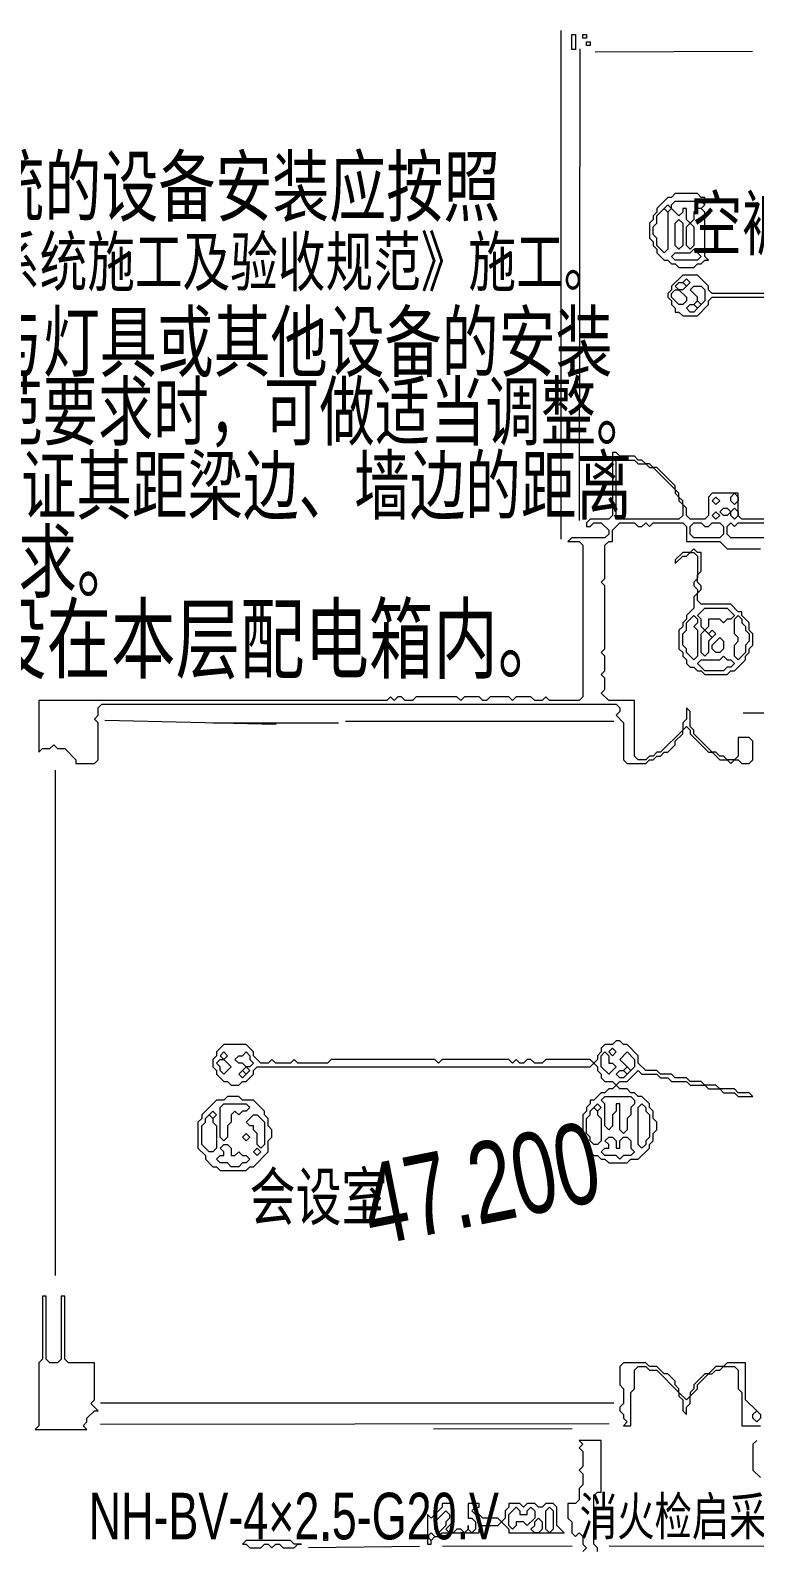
# Model space of a CAD drawing. Extents: x 10 to 1981, y 11 to 1392.
# Drawn here: x 321.7 to 517.4, y 604.5 to 1015.1 of the extents above; entities that cross this region are included whole.
import ezdxf

# ---------------------------------------------------------------- set-up
doc = ezdxf.new("R2010")
doc.units = 0
for name, color, linetype, lineweight in [('OCR_TEXT', 6, 'Continuous', 0), ('TRACE_CURVE', 6, 'Continuous', 0), ('TRACE_STRAIGHT', 5, 'Continuous', 0), ('TRACE_TEXT_SYMBOL', 6, 'Continuous', 0)]:
    doc.layers.add(name, color=color, linetype=linetype, lineweight=lineweight)
doc.styles.add('wqy-unicode', font='wqy-unicode.lff')

msp = doc.modelspace()

# ---------------------------------------------------------------- linework, layer by layer
at = {"layer": 'TRACE_CURVE', "color": 6}
for points in [[(479, 901), (479, 884), (478, 883), (473, 883), (472, 882), (472, 881), (473, 881), (474, 882), (476, 882), (478, 880), (478, 879), (477, 878), (468, 878), (467, 877), (470, 877), (471, 876), (471, 835), (470, 834), (462, 834), (461, 835), (460, 834), (458, 834), (457, 835), (453, 835), (452, 834), (451, 835), (446, 835), (445, 834), (444, 834), (443, 835), (439, 835), (438, 834), (437, 835), (426, 835), (425, 834), (423, 834), (422, 835), (421, 835), (420, 834), (419, 835), (418, 834), (324, 834), (324, 820), (325, 821), (327, 821), (328, 822), (329, 821), (331, 821), (334, 818), (334, 817), (339, 817), (340, 818), (340, 828), (339, 829), (340, 830), (340, 832), (341, 833), (480, 833), (481, 832), (481, 831), (480, 830), (482, 828), (482, 818), (483, 817)], [(513, 890), (506, 890), (505, 889), (505, 884), (504, 883), (500, 883), (499, 884), (499, 886), (498, 887), (498, 888), (497, 889), (497, 890), (496, 891), (496, 892), (491, 897), (490, 897), (489, 898), (488, 898), (487, 899), (486, 899), (485, 900), (481, 900), (480, 901), (479, 901)], [(527, 883), (514, 883), (513, 884), (513, 890)], [(477, 876), (478, 877), (479, 877), (479, 880), (481, 882), (485, 882), (486, 881), (487, 881), (488, 882), (489, 881), (490, 882), (498, 882), (499, 881), (499, 877), (508, 877), (510, 875), (519, 875)], [(527, 878), (511, 878), (510, 879), (510, 881), (511, 882), (512, 881), (513, 882), (520, 882)], [(483, 817), (488, 817), (489, 818), (490, 818), (491, 819), (492, 819), (493, 820), (494, 820), (496, 822), (496, 823), (498, 825), (498, 826), (499, 827), (500, 826), (500, 825), (505, 820), (506, 820), (508, 818), (510, 818), (511, 817), (512, 818), (513, 818), (514, 817), (516, 817), (517, 818), (517, 823), (516, 824), (513, 824), (513, 819), (512, 818), (510, 818), (509, 819), (508, 819), (507, 820), (506, 820), (501, 825), (501, 826), (500, 827), (500, 831), (499, 832), (499, 829), (498, 828), (498, 826), (492, 820), (491, 820), (490, 819), (489, 819), (488, 818), (486, 818), (485, 819), (485, 834), (478, 834), (476, 836), (477, 837), (477, 840), (476, 841), (477, 842), (477, 846), (476, 847), (477, 848), (477, 865), (476, 866), (477, 867), (477, 876)], [(518, 642), (515, 645), (515, 655), (510, 655), (509, 654), (507, 654), (505, 652), (504, 652), (501, 649), (501, 648), (500, 647), (500, 646), (499, 645), (497, 647), (497, 648), (496, 649), (496, 650), (494, 652), (493, 652), (491, 654), (489, 654), (488, 655), (482, 655), (481, 654), (481, 649), (482, 648), (482, 644), (481, 643), (481, 642), (482, 641), (482, 640), (483, 639), (482, 638), (484, 638), (484, 647), (485, 648), (485, 653), (486, 654), (488, 654), (489, 653), (491, 653)], [(491, 653), (497, 647), (497, 646), (498, 645), (498, 642), (499, 641), (499, 643), (500, 644), (500, 646), (502, 648), (502, 649), (505, 652), (506, 652), (507, 653), (508, 653), (509, 654), (512, 654), (513, 653), (513, 648), (514, 647), (514, 638), (519, 638)], [(518, 634), (517, 633), (517, 626), (519, 624)]]:
    msp.add_lwpolyline(points, dxfattribs=at)
for points in [[(480, 899), (481, 900), (482, 900), (483, 899), (485, 899), (486, 898), (488, 898), (489, 897), (490, 897), (496, 891), (496, 890), (497, 889), (497, 888), (498, 887), (498, 884), (497, 883), (481, 883), (480, 884)], [(506, 888), (507, 889), (508, 888), (507, 887)], [(511, 889), (512, 890), (513, 889), (513, 888), (512, 887), (511, 888)], [(506, 884), (507, 885), (508, 884), (507, 883)], [(508, 885), (509, 886), (510, 886), (511, 885), (510, 884), (509, 884)], [(511, 885), (512, 886), (513, 885), (513, 884), (512, 883), (511, 884)], [(500, 881), (501, 882), (503, 882), (504, 881), (505, 881), (506, 882), (508, 882), (509, 881), (509, 879), (508, 878), (501, 878), (500, 879)], [(517, 641), (518, 642), (519, 641), (519, 640), (518, 639), (517, 640)]]:
    msp.add_lwpolyline(points, close=True, dxfattribs=at)
at = {"layer": 'TRACE_STRAIGHT', "color": 5}
for p, q in [((465.14, 877.62), (465.17, 1015.13)), ((470.15, 882.62), (470.31, 1010.13)), ((474.37, 1009.33), (516.88, 1009.55)), ((514.37, 830.67), (665.62, 830.63)), ((341.87, 828.67), (388.15, 827.64)), ((371, 828), (405, 828)), ((406.88, 828.39), (479.38, 828.39)), ((328.47, 678.56), (328.47, 815.13)), ((340.62, 644.14), (479.38, 644.15)), ((340.63, 638.42), (478.13, 638.59)), ((430.62, 637.18), (468.13, 637.27)), ((396.84, 605.07), (426.89, 605.44)), ((433.12, 605.45), (468.13, 605.49)), ((478.12, 605.53), (526.88, 605.44))]:
    msp.add_line(p, q, dxfattribs=at)
at = {"layer": 'TRACE_TEXT_SYMBOL', "color": 6}
for points in [[(468, 1014), (469, 1014), (469, 1010), (468, 1010)], [(471, 1014), (472, 1014), (472, 1013), (471, 1013)], [(472, 1012), (473, 1012), (473, 1011), (472, 1011)], [(496, 971), (495, 970), (494, 970), (491, 967), (491, 966), (490, 965), (490, 964), (489, 963), (489, 959), (490, 958), (490, 957), (491, 956), (491, 955), (493, 953), (494, 953), (495, 952), (496, 952), (497, 951), (501, 951), (502, 952), (503, 952), (504, 953), (505, 953), (504, 954), (504, 966), (503, 967), (504, 968), (504, 970), (503, 970), (502, 971)], [(493, 967), (494, 966), (494, 956), (493, 955), (491, 957), (491, 959), (490, 960), (490, 962), (491, 963), (491, 965)], [(493, 967), (494, 968), (495, 967), (494, 966)], [(495, 968), (496, 969), (503, 969), (504, 968), (503, 967), (502, 967), (501, 966), (501, 964), (500, 963), (499, 964), (499, 967), (498, 967), (498, 966), (497, 965), (495, 967)], [(496, 963), (497, 964), (498, 963), (498, 957), (497, 956), (496, 957)], [(499, 962), (500, 963), (501, 962), (501, 957), (500, 956), (499, 957)], [(500, 955), (501, 956), (503, 954), (502, 953), (496, 953), (495, 954), (496, 955)], [(495, 944), (496, 945), (497, 945), (499, 943), (499, 942), (498, 941), (497, 941), (495, 943)], [(496, 946), (497, 947), (498, 947), (499, 946), (498, 945), (497, 945)], [(498, 947), (499, 948), (500, 947), (499, 946)], [(500, 945), (501, 946), (503, 946), (504, 945), (504, 942), (503, 941), (502, 942), (502, 943)], [(499, 940), (500, 941), (501, 941), (502, 940), (501, 939), (500, 939)], [(501, 941), (502, 942), (503, 941), (502, 940)], [(501, 875), (500, 874), (498, 874), (496, 872), (496, 871), (498, 873), (499, 873), (500, 874), (501, 874), (502, 873), (502, 867), (501, 866), (501, 865), (502, 864), (502, 863), (501, 862), (501, 859), (499, 857), (499, 856), (498, 855), (498, 854), (497, 853), (497, 848), (498, 847), (498, 846), (499, 845), (499, 844), (500, 843), (501, 843), (502, 842), (503, 842), (504, 841), (510, 841), (511, 842), (512, 842), (515, 845), (515, 846), (516, 847), (516, 848), (517, 849), (517, 852), (516, 853), (516, 855), (514, 857), (514, 858), (513, 858), (511, 860), (503, 860), (502, 861), (502, 863), (503, 864), (503, 865), (502, 866), (502, 868), (503, 869), (503, 874), (502, 874)], [(504, 859), (510, 859), (512, 857), (511, 856), (510, 856), (509, 855), (508, 856), (505, 856), (505, 854), (504, 853), (503, 854), (503, 856), (502, 857)], [(501, 857), (502, 856), (502, 855), (501, 854), (502, 853), (502, 846), (501, 845), (499, 847), (499, 848), (498, 849), (498, 852), (499, 853), (499, 855)], [(512, 856), (513, 857), (514, 856), (514, 855), (515, 854), (515, 853), (516, 852), (516, 850), (515, 849), (515, 847), (513, 845), (512, 846), (512, 849), (513, 850), (513, 851), (512, 852)], [(503, 852), (504, 853), (506, 851), (505, 850), (505, 847), (504, 846), (503, 847)], [(505, 852), (506, 853), (507, 852), (506, 851)], [(508, 851), (509, 850), (509, 848), (508, 847), (507, 847), (506, 848), (506, 849)], [(508, 845), (509, 846), (510, 845), (511, 845), (512, 844), (511, 843), (510, 843), (509, 842), (504, 842), (502, 844), (503, 845)], [(478, 739), (479, 740), (480, 739), (479, 738)], [(372, 736), (373, 737), (374, 737), (376, 735), (374, 733), (373, 734), (373, 735)], [(373, 738), (374, 739), (375, 738), (374, 737)], [(379, 738), (380, 739), (381, 738), (381, 737), (382, 736), (381, 735), (380, 735), (379, 736), (378, 736), (377, 737), (378, 738)], [(476, 738), (477, 739), (478, 738), (478, 736), (479, 736), (480, 735), (478, 733), (476, 735)], [(483, 739), (485, 737), (485, 735), (484, 734), (481, 737)], [(378, 733), (379, 734), (380, 733), (379, 732)], [(379, 734), (380, 735), (381, 734), (380, 733)], [(480, 733), (481, 734), (482, 734), (483, 733), (482, 732), (481, 732)], [(482, 734), (483, 735), (484, 734), (483, 733)], [(375, 727), (374, 726), (372, 726), (368, 722), (368, 721), (367, 720), (367, 713), (369, 711), (369, 710), (371, 708), (372, 708), (373, 707), (380, 707), (381, 708), (382, 708), (386, 712), (386, 715), (387, 716), (387, 718), (386, 719), (386, 721), (385, 722), (385, 723), (382, 726), (379, 726), (378, 727)], [(476, 726), (477, 727), (484, 727), (485, 726), (485, 725), (484, 724), (484, 722), (483, 721), (483, 718), (482, 717), (481, 718), (481, 725), (480, 725), (480, 723), (479, 722), (479, 719), (478, 718), (477, 719), (477, 725)], [(370, 722), (371, 723), (372, 722), (371, 721)], [(373, 724), (374, 725), (380, 725), (381, 724), (380, 723), (379, 723), (378, 722), (377, 723), (376, 722), (376, 720), (375, 719), (375, 716), (374, 715), (373, 716)], [(473, 723), (474, 724), (475, 723), (475, 722), (476, 721), (476, 715), (475, 714), (474, 714), (473, 715), (473, 716), (472, 717), (472, 721), (473, 722)], [(474, 724), (475, 725), (476, 724), (475, 723)], [(486, 724), (487, 725), (488, 724), (488, 723), (489, 722), (489, 716), (488, 715), (488, 714), (487, 713), (486, 714)], [(369, 721), (370, 722), (371, 721), (371, 720), (372, 719), (372, 713), (371, 712), (370, 712), (368, 714), (368, 719), (369, 720)], [(382, 722), (383, 722), (385, 720), (385, 714), (384, 713), (383, 714), (383, 717), (382, 718), (382, 719), (381, 719), (380, 720)], [(379, 716), (380, 717), (381, 716), (380, 715)], [(477, 715), (478, 716), (479, 716), (480, 715), (480, 713), (481, 713), (481, 715), (482, 716), (483, 716), (484, 715), (484, 713), (485, 712), (484, 711), (482, 711), (481, 710), (480, 711), (477, 711), (476, 712), (477, 713), (478, 713), (478, 714)], [(373, 713), (374, 714), (375, 714), (376, 713), (376, 711), (377, 711), (378, 712), (379, 711), (380, 711), (381, 710), (380, 709), (379, 709), (378, 708), (376, 708), (375, 709), (373, 709), (372, 710), (373, 711), (374, 711), (374, 712)], [(382, 712), (383, 713), (384, 712), (383, 711)], [(325, 673), (325, 656), (324, 655), (324, 638), (323, 637), (337, 637), (336, 638), (337, 639), (337, 640), (339, 642), (340, 642), (338, 644), (339, 645), (339, 655), (332, 655), (331, 656), (331, 673), (330, 673), (330, 656), (329, 655), (327, 655), (326, 656), (326, 673)], [(433, 617), (433, 616), (430, 613), (429, 614), (429, 606), (430, 606), (430, 607), (431, 608), (432, 608), (433, 609), (443, 609), (443, 610), (444, 611), (448, 611), (449, 612), (451, 610), (451, 609), (466, 609), (464, 611), (464, 616), (463, 617), (461, 617), (460, 616), (459, 616), (458, 617), (456, 617), (455, 616), (454, 617), (451, 617), (451, 616), (450, 615), (450, 613), (449, 612), (448, 613), (444, 613), (443, 614), (442, 614), (441, 615), (442, 616), (443, 616), (443, 617), (440, 617), (440, 613), (441, 613), (442, 612), (442, 610), (441, 609), (440, 610), (440, 611), (440, 610), (439, 609), (438, 610), (437, 610), (436, 609), (435, 609), (434, 610), (436, 612), (436, 617)], [(453, 616), (454, 615), (454, 614), (456, 614), (456, 615), (457, 616), (458, 615), (458, 613), (456, 611), (455, 612), (453, 612), (453, 611), (452, 610), (451, 611), (451, 614)], [(461, 615), (462, 616), (463, 615), (463, 610), (462, 609), (461, 610)], [(434, 615), (435, 614), (435, 613), (434, 612), (434, 611), (432, 609), (431, 610), (431, 612)], [(458, 612), (459, 613), (460, 612), (460, 610), (459, 609), (458, 609), (457, 610), (458, 611)], [(401, 609), (402, 609), (402, 607), (401, 607)], [(429, 608), (430, 609), (431, 608), (430, 607)], [(380, 607), (379, 606), (380, 606), (381, 605), (384, 605), (385, 606), (386, 606), (387, 605), (388, 606), (389, 606), (390, 605), (393, 605), (394, 606), (395, 606), (393, 606), (392, 607)]]:
    msp.add_lwpolyline(points, close=True, dxfattribs=at)
for points in [[(498, 949), (495, 946), (495, 945), (494, 944), (494, 943), (495, 942), (495, 941), (496, 940), (496, 939), (497, 939), (498, 938), (502, 938), (505, 941), (505, 942), (506, 943), (548, 943)], [(548, 944), (506, 944), (505, 945), (505, 946), (502, 949), (498, 949)], [(480, 742), (479, 741), (477, 741), (476, 740), (476, 739), (475, 738), (475, 737), (474, 736), (473, 737), (461, 737), (460, 736), (458, 736), (457, 737), (456, 737), (455, 736), (454, 736), (453, 737), (452, 736), (451, 737), (433, 737), (432, 736), (431, 737), (403, 737), (402, 736), (394, 736), (393, 737), (392, 736), (388, 736), (387, 737), (386, 736), (384, 736), (382, 738), (382, 739), (380, 741), (374, 741), (372, 739), (372, 738), (371, 737), (371, 735), (372, 734), (372, 733), (374, 731), (375, 731), (376, 730), (378, 730), (379, 731), (380, 731), (382, 733), (382, 734), (383, 735), (473, 735), (474, 736), (475, 735), (475, 734), (476, 733), (476, 732), (477, 731), (479, 731), (480, 730), (479, 729), (478, 729), (477, 728), (476, 728), (474, 726)], [(491, 734), (488, 734), (486, 736), (486, 738), (483, 741), (482, 741), (481, 742), (480, 742)], [(474, 726), (473, 726), (473, 725), (472, 724), (472, 723), (471, 722), (471, 715), (473, 713), (473, 712), (474, 711), (475, 711), (476, 710), (477, 710), (478, 709), (483, 709), (484, 710), (486, 710), (489, 713), (489, 714), (490, 715), (490, 717), (491, 718), (491, 720), (490, 721), (490, 723), (489, 724), (489, 725), (487, 727), (486, 727), (485, 728), (484, 728), (483, 729), (481, 729), (480, 730), (481, 731), (483, 731), (486, 734), (487, 733), (491, 733), (492, 732), (494, 732), (495, 731), (499, 731), (500, 730), (504, 730), (505, 729), (508, 729), (509, 728), (512, 728), (513, 727), (517, 727), (516, 728), (513, 728), (512, 729), (508, 729), (507, 730), (504, 730), (503, 731), (500, 731), (499, 732), (496, 732), (495, 733), (492, 733), (491, 734)], [(475, 604), (475, 605), (474, 606), (474, 619), (475, 620), (476, 620), (476, 634), (470, 634), (471, 633), (470, 632), (471, 631), (471, 627), (470, 626), (471, 625), (471, 622), (470, 621), (470, 618), (469, 617), (467, 617), (467, 613), (468, 612), (468, 609), (469, 608), (470, 609), (471, 608), (471, 606), (472, 605), (471, 604)]]:
    msp.add_lwpolyline(points, dxfattribs=at)

# ---------------------------------------------------------------- texts
at = {"layer": 'OCR_TEXT', "color": 6, "style": 'wqy-unicode', "width": 0.72}
for s, height, p in [('1. 火灾自动报警系统的设备安装应按照', 15.6794, (185.54, 965.14)), ('空裤礼', 14.173, (500.11, 955.86)), ('《火灾自动报警系统施工及验收规范》施工。', 13.1105, (221.2, 946.07)), ('2.探测器安装位置若与灯具或其他设备的安装', 15.6794, (173.88, 923.14)), ('间距不能满足规范要求时，可做适当调整。', 15.2284, (205.38, 904.57)), ('安装振测器时应保证其距梁边、墙边的距离', 15.2931, (198.95, 884.5)), ('符合规范要求。', 16.126, (239.26, 863.54)), ('3. 非消防电源切换设在本层配电箱内。', 17.7378, (167.75, 841.8)), ('会设室', 12.654, (380.94, 693.59)), ('NH-BV-4×2.5-G20.V', 12.5942, (337.47, 607.27)), ('消火检启采线', 10.281, (470.18, 608.35))]:
    msp.add_text(s, height=height, dxfattribs=at).set_placement(p)
msp.add_text('47.200', height=21.857, rotation=11.3099, dxfattribs=at).set_placement((414.01, 686.47))

doc.saveas('drawing.dxf')
